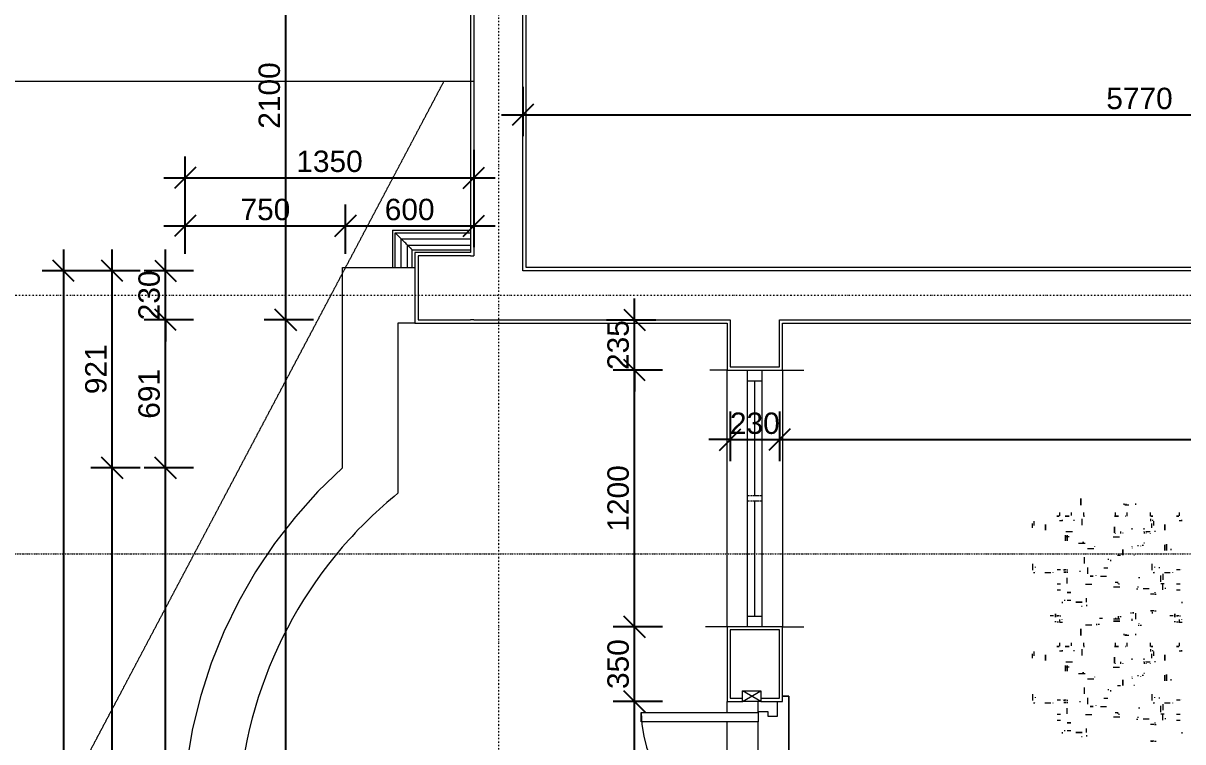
# Model space of a CAD drawing. Header units: millimetres. Extents: x -21051 to 202668, y -15646 to 13691.
# Drawn here: x 49164 to 54590, y -596 to 2766 of the extents above; entities that cross this region are included whole.
import ezdxf

# ---------------------------------------------------------------- set-up
doc = ezdxf.new("R2010")
doc.units = ezdxf.units.MM
for name, pattern in [('Centre', [14.4, 3, -2.2, 7, -2.2]), ('Dash dot', [15.875, 6.35, -4.7625, 0, -4.7625]), ('Hidden', [3, 2, -1]), ('TD_Level Line', [8, 4, -2, 0, -2])]:
    doc.linetypes.add(name, pattern=pattern)
for name, color, linetype, lineweight in [('A-ANNO-DIMS', 211, 'Continuous', 9), ('A-DETL-HDLN', 90, 'Hidden', 5), ('A-DETL-MBND', 5, 'Continuous', 5), ('A-DOOR', 31, 'Continuous', 5), ('A-DOOR-FRAM', 31, 'Continuous', 5), ('A-GLAZ', 151, 'Continuous', 5), ('A-WALL', 113, 'Continuous', 5), ('G-ANNO-SYMB', 111, 'Continuous', 9), ('G-IMPT', 8, 'Continuous', 5), ('I-FURN', 30, 'Continuous', 5), ('I-WALL', 2, 'Continuous', 5), ('S-GRID', 1, 'Continuous', 9)]:
    doc.layers.add(name, color=color, linetype=linetype, lineweight=lineweight)
doc.layers.get('0').off()
doc.layers.get('I-FURN').off()
doc.styles.add('Arial_3', font='arial.ttf', dxfattribs={"height": 100})
doc.dimstyles.new('Arial_1_0', dxfattribs={"dimscale": 304.8, "dimtxt": 102.02594, "dimasz": 0.328084, "dimexe": 0.328084, "dimexo": 0.0625, "dimgap": 0.082021, "dimtad": 1, "dimdec": 0, "dimzin": 0, "dimdsep": 46, "dimtxsty": 'Arial_3', "dimblk1": 'OBLIQUE', "dimblk2": 'OBLIQUE', "dimsah": 1, "dimcen": 0.09, "dimdle": 0.328084, "dimazin": 0, "dimtfac": 1, "dimtdec": 4, "dimtix": 1, "dimtmove": 0, "dimatfit": 3, "dimfxl": 0.492126, "dimfxlon": 1, "dimtvp": 1, "dimtolj": 1, "dimtzin": 0, "dimarcsym": 2})
doc.dimstyles.new('Arial_1_0_2', dxfattribs={"dimscale": 304.8, "dimtxt": 102.02594, "dimasz": 0.328084, "dimexe": 0.328084, "dimexo": 0.0625, "dimgap": 0.082021, "dimtad": 1, "dimdec": 0, "dimzin": 0, "dimdsep": 46, "dimtxsty": 'Arial_3', "dimblk1": 'OBLIQUE', "dimblk2": 'OBLIQUE', "dimsah": 1, "dimcen": 0.09, "dimdle": 0.328084, "dimazin": 0, "dimtfac": 1, "dimtdec": 4, "dimtix": 1, "dimtmove": 2, "dimatfit": 3, "dimfxl": 0.492126, "dimfxlon": 1, "dimtvp": 1, "dimtolj": 1, "dimtzin": 0, "dimarcsym": 2})

# ---------------------------------------------------------------- blocks, each defined once
blk = doc.blocks.new('Casement - 2L - 1200 X 1500-1125428-01_First floor')
at = {"layer": 'A-GLAZ'}
for p, q in [((-273.8, 130), (-273.8, 230)), ((926.2, 130), (926.2, 230)), ((-223.8, 35), (-273.8, 35)), ((876.2, 35), (-223.8, 35)), ((-223.8, -35), (-223.8, 35)), ((-223.8, 0), (-223.8, 15)), ((313.2, 0), (-223.8, 0)), ((876.2, -35), (876.2, 35)), ((926.2, 35), (876.2, 35)), ((-273.8, -35), (-223.8, -35)), ((-223.8, -35), (876.2, -35)), ((876.2, 0), (339.2, 0)), ((876.2, -35), (926.2, -35)), ((-273.8, -130), (-273.8, -210)), ((926.2, -130), (926.2, -230))]:
    blk.add_line(p, q, dxfattribs=at)
at = {"layer": 'A-GLAZ', "linetype": 'Centre'}
for p, q in [((313.2, 35), (313.2, -35)), ((339.2, 35), (339.2, -35))]:
    blk.add_line(p, q, dxfattribs=at)
blk = doc.blocks.new('Doors_ExtDbl_w-Glazing_Bars_1 - 1510x2410mm 2-1171549-01_First floor')
at = {"layer": 'A-DOOR'}
for p, q in [((-548.5, 531), (-504.5, 531)), ((-548.5, -16), (-548.5, 531)), ((-548.5, 531), (-504.5, 531)), ((-548.5, 531), (-548.5, -16)), ((-504.5, 531), (-504.5, -16)), ((-504.5, -16), (-504.5, 531)), ((504.5, 531), (548.5, 531)), ((504.5, -16), (504.5, 531)), ((504.5, -16), (504.5, 531)), ((548.5, 531), (504.5, 531)), ((548.5, 531), (548.5, -16)), ((548.5, 531), (548.5, -16)), ((-650, -27.5), (-600, 57.5)), ((-650, 57.5), (-600, -27.5)), ((-650, -27.5), (-650, 57.5)), ((-650, 57.5), (-600, 57.5)), ((-600, 57.5), (-600, -27.5)), ((600, -27.5), (650, 57.5)), ((600, 57.5), (650, -27.5)), ((600, -27.5), (600, 57.5)), ((600, 57.5), (650, 57.5)), ((650, 57.5), (650, -27.5)), ((-600, -27.5), (-650, -27.5)), ((-551, -16), (-548.5, -16)), ((-504.5, -16), (-548.5, -16)), ((-548.5, -16), (-504.5, -16)), ((-504.5, -16), (504.5, -16)), ((548.5, -16), (504.5, -16)), ((548.5, -16), (504.5, -16)), ((548.5, -16), (551.5, -16)), ((650, -27.5), (600, -27.5)), ((-625, -130), (-625, -160)), ((-625, -160), (-625, -130)), ((-625, -160), (625, -160)), ((625, -160), (-625, -160)), ((625, -160), (625, -130)), ((625, -130), (625, -160))]:
    blk.add_line(p, q, dxfattribs=at)
for centre, start, end in [((-548.5, -16), 360, 90), ((548.5, -16), 90, 180)]:
    blk.add_arc(centre, 547, start, end, dxfattribs=at)
at = {"layer": 'A-DOOR-FRAM'}
for p, q in [((-600, -16), (-551.5, -16)), ((-551.5, -16), (-551.5, -63)), ((551.5, -16), (600, -16)), ((551.5, -63), (551.5, -16)), ((-529.5, -105), (-600, -105)), ((-551.5, -63), (-529.5, -63)), ((-529.5, -63), (-529.5, -105)), ((529.5, -63), (551.5, -63)), ((529.5, -105), (529.5, -63)), ((600, -105), (529.5, -105))]:
    blk.add_line(p, q, dxfattribs=at)
blk = doc.blocks.new('FUR_8_Carpet - _-1171524-01_First floor')
at = {"layer": 'G-IMPT'}
for p, q in [((1151.4, -395.2), (1144, -395.2)), ((1154.8, -395.2), (1169.8, -395.2)), ((1469.4, -422.1), (1469.4, -415.9)), ((1488.9, -415.1), (1493.3, -415.1)), ((1151.4, -472), (1144, -472)), ((1146.2, -478.6), (1151, -478.6)), ((1154.8, -472), (1169.8, -472)), ((1469.4, -435.4), (1469.4, -453.2)), ((1542.8, -443.6), (1559.5, -443.6)), ((1569.9, -443.6), (1574.4, -443.6)), ((1031.7, -491), (1047.6, -491)), ((1031.7, -519.1), (1047.6, -519.1)), ((1098, -499.8), (1102.8, -499.8)), ((1106.6, -521.2), (1121.6, -521.2)), ((1111.6, -492.2), (1111.6, -494.1)), ((1111.6, -494.1), (1111.6, -519.1)), ((1111.6, -565.1), (1111.6, -540.1)), ((1116.3, -521.2), (1119.8, -521.2)), ((1121.6, -529.7), (1121.6, -534.5)), ((1121.6, -534.5), (1121.6, -559.5)), ((1176, -497.6), (1204.4, -497.6)), ((1231, -506.7), (1226.6, -506.7)), ((1234.8, -497.6), (1229.6, -497.6)), ((1313.2, -506.1), (1343.5, -506.1)), ((1314.6, -518.7), (1319, -518.7)), ((1320.9, -522.6), (1320.9, -523.6)), ((1335.1, -528.7), (1321, -528.7)), ((1474.8, -519.8), (1444, -519.8)), ((1561.7, -549.2), (1561.7, -521.8)), ((1591.1, -491), (1607, -491)), ((1591.1, -519.1), (1607, -519.1)), ((1031.7, -586), (1047.6, -586)), ((1065.3, -571.8), (1065.3, -573.5)), ((1077.3, -572.8), (1079.9, -572.8)), ((1079.9, -572.8), (1104.9, -572.8)), ((1111.6, -567.1), (1111.6, -565.1)), ((1126.1, -595.9), (1130.9, -595.9)), ((1149.1, -576.6), (1149.1, -577.6)), ((1151.6, -572.6), (1157.3, -572.6)), ((1163.3, -613.9), (1163.3, -584.5)), ((1220.4, -549.3), (1225.8, -549.3)), ((1376.4, -555.5), (1404, -555.5)), ((1381.2, -555.5), (1381.2, -556.6)), ((1426.3, -561.3), (1426.3, -559.6)), ((1462.4, -567.2), (1462.4, -596.6)), ((1497.1, -578.6), (1501.6, -578.6)), ((1561.7, -586), (1556.9, -586)), ((1565, -586), (1575.8, -586)), ((1576.4, -586), (1569.7, -586)), ((1591.1, -586), (1607, -586)), ((1624.7, -571.8), (1624.7, -573.5)), ((1636.6, -572.8), (1639.3, -572.8)), ((1639.3, -572.8), (1664.3, -572.8)), ((1708.4, -576.6), (1708.4, -577.6)), ((1711, -572.6), (1716.7, -572.6)), ((1722.7, -613.9), (1722.7, -584.5)), ((1149.1, -597), (1149.1, -601.2)), ((1357.4, -632.7), (1357.4, -626.6)), ((1367.4, -638.2), (1367.4, -633.3)), ((1479.2, -616.5), (1479.2, -646.3)), ((1708.4, -597), (1708.4, -601.2)), ((1074.1, -682.7), (1074.1, -679)), ((1074.1, -684), (1074.1, -682.7)), ((1094.6, -676.3), (1094.6, -701.3)), ((1094.6, -701.3), (1094.6, -676.3)), ((1104.6, -701.3), (1104.6, -676.3)), ((1104.6, -703.2), (1104.6, -701.3)), ((1202.7, -701.1), (1208.4, -701.1)), ((1214.5, -697.2), (1214.5, -699.2)), ((1231, -701.1), (1226.6, -701.1)), ((1244, -655.5), (1248.4, -655.5)), ((1255, -689), (1255, -687.6)), ((1255, -694.6), (1255, -696.2)), ((1324, -655.5), (1309.8, -655.5)), ((1430.6, -693.8), (1430.6, -696.2)), ((1465, -686), (1435.7, -686)), ((1169.8, -756.5), (1169.8, -758.6)), ((1197.3, -711.1), (1201.7, -711.1)), ((1200.2, -763.5), (1200.2, -756.1)), ((1200.2, -759.3), (1200.2, -757.8)), ((1309.7, -765.1), (1309.7, -756.1)), ((1344.1, -741.5), (1314.8, -741.5)), ((1333.9, -756.7), (1333.9, -758.6)), ((1507, -711.1), (1475.9, -711.1)), ((1488.6, -716.1), (1482.4, -716.1)), ((1550.3, -741.5), (1568.6, -741.5)), ((1569.4, -748.3), (1569.4, -721.4)), ((1102.5, -771.3), (1102.5, -793.5)), ((1102.5, -793.5), (1102.5, -771.3)), ((1146.2, -766), (1151, -766)), ((1154.6, -794.3), (1154.6, -799.3)), ((1154.6, -799.3), (1154.6, -813.7)), ((1164.6, -797.8), (1164.6, -783.4)), ((1164.6, -802.8), (1164.6, -797.8)), ((1190.2, -766), (1171.1, -766)), ((1200.2, -764.9), (1200.2, -766.6)), ((1200.2, -774.6), (1200.2, -781.8)), ((1255, -774.6), (1255, -781.8)), ((1489.2, -795), (1489.2, -825.5)), ((1566.4, -766), (1535.3, -766)), ((1661.8, -771.3), (1661.8, -793.5)), ((1661.8, -793.5), (1661.8, -771.3)), ((1714, -794.3), (1714, -799.3)), ((1714, -799.3), (1714, -813.7)), ((1724, -802.8), (1724, -783.4)), ((1036.5, -817), (1021.5, -817)), ((1024.3, -820.5), (1024.3, -815.9)), ((1034.3, -839.5), (1034.3, -855.1)), ((1159.8, -820.5), (1159.8, -815.9)), ((1171.6, -817), (1167.2, -817)), ((1169.8, -825.2), (1169.8, -817.8)), ((1169.8, -837.1), (1169.8, -855.1)), ((1279.2, -837.3), (1279.2, -855.1)), ((1333.9, -838.1), (1333.9, -855.1)), ((1481.7, -839.9), (1481.7, -855.1)), ((1528.9, -820.5), (1528.9, -815.9)), ((1538.9, -839.9), (1538.9, -855.1)), ((1595.9, -817), (1580.9, -817)), ((1583.7, -820.5), (1583.7, -815.9)), ((1593.7, -839.5), (1593.7, -855.1)), ((1239.9, -897.4), (1239.9, -891.1)), ((1284.6, -894.7), (1284.6, -889.2)), ((1294.6, -897.1), (1294.6, -891.1)), ((1037, -951), (1022, -951)), ((1024.8, -965.1), (1024.8, -963.5)), ((1034.8, -954.3), (1034.8, -963)), ((1040.3, -951), (1047.7, -951)), ((1213.8, -935.3), (1218.2, -935.3)), ((1224.8, -934.3), (1224.8, -939.5)), ((1224.8, -946.8), (1224.8, -944.8)), ((1239.1, -964.8), (1239.1, -993)), ((1255.8, -956.9), (1255.8, -966.4)), ((1313.2, -965.5), (1343.5, -965.5)), ((1320.9, -979.6), (1320.9, -964.2)), ((1335.6, -970.3), (1330.4, -970.3)), ((1394.8, -969.2), (1408.9, -969.2)), ((1421.7, -937.9), (1421.7, -942.9)), ((1474.8, -938.7), (1444, -938.7)), ((1596.4, -951), (1581.4, -951)), ((1584.1, -965.1), (1584.1, -963.5)), ((1594.1, -954.3), (1594.1, -963)), ((1599.7, -951), (1607.1, -951)), ((1034.8, -981.4), (1029.9, -981.4)), ((1038, -981.4), (1048.8, -981.4)), ((1048.4, -981.4), (1042.7, -981.4)), ((1064.1, -981.4), (1080, -981.4)), ((1151.4, -1004.9), (1144, -1004.9)), ((1154.8, -1004.9), (1169.8, -1004.9)), ((1159.8, -994.1), (1159.8, -995.6)), ((1258.7, -993.4), (1263.2, -993.4)), ((1469.4, -1031.8), (1469.4, -1025.6)), ((1488.9, -1024.8), (1493.3, -1024.8)), ((1594.1, -981.4), (1589.3, -981.4)), ((1597.4, -981.4), (1608.2, -981.4)), ((1607.8, -981.4), (1602.1, -981.4)), ((1623.5, -981.4), (1639.4, -981.4)), ((1151.4, -1081.7), (1144, -1081.7)), ((1154.8, -1081.7), (1169.8, -1081.7)), ((1469.4, -1045.1), (1469.4, -1062.9)), ((1542.8, -1053.2), (1559.5, -1053.2)), ((1569.9, -1053.2), (1574.4, -1053.2)), ((1031.7, -1100.7), (1047.6, -1100.7)), ((1031.7, -1128.8), (1047.6, -1128.8)), ((1098, -1109.4), (1102.8, -1109.4)), ((1106.6, -1130.9), (1121.6, -1130.9)), ((1111.6, -1101.8), (1111.6, -1103.8)), ((1111.6, -1103.8), (1111.6, -1128.8)), ((1116.3, -1130.9), (1119.8, -1130.9)), ((1121.6, -1139.4), (1121.6, -1144.2)), ((1146.2, -1088.3), (1151, -1088.3)), ((1176, -1107.3), (1204.4, -1107.3)), ((1231, -1116.4), (1226.6, -1116.4)), ((1234.8, -1107.3), (1229.6, -1107.3)), ((1313.2, -1115.7), (1343.5, -1115.7)), ((1314.6, -1128.3), (1319, -1128.3)), ((1320.9, -1132.3), (1320.9, -1133.2)), ((1335.1, -1138.3), (1321, -1138.3)), ((1474.8, -1129.4), (1444, -1129.4)), ((1561.7, -1158.8), (1561.7, -1131.5)), ((1591.1, -1100.7), (1607, -1100.7)), ((1591.1, -1128.8), (1607, -1128.8)), ((1065.3, -1181.4), (1065.3, -1183.1)), ((1077.3, -1182.5), (1079.9, -1182.5)), ((1079.9, -1182.5), (1104.9, -1182.5)), ((1111.6, -1174.8), (1111.6, -1149.8)), ((1111.6, -1176.7), (1111.6, -1174.8)), ((1121.6, -1144.2), (1121.6, -1169.2)), ((1149.1, -1186.3), (1149.1, -1187.2)), ((1151.6, -1182.3), (1157.3, -1182.3)), ((1220.4, -1159), (1225.8, -1159)), ((1376.4, -1165.2), (1404, -1165.2)), ((1381.2, -1165.2), (1381.2, -1166.2)), ((1426.3, -1171), (1426.3, -1169.3)), ((1462.4, -1176.8), (1462.4, -1206.3)), ((1497.1, -1188.3), (1501.6, -1188.3)), ((1624.7, -1181.4), (1624.7, -1183.1)), ((1636.6, -1182.5), (1639.3, -1182.5)), ((1639.3, -1182.5), (1664.3, -1182.5)), ((1708.4, -1186.3), (1708.4, -1187.2)), ((1711, -1182.3), (1716.7, -1182.3)), ((1031.7, -1195.7), (1047.6, -1195.7)), ((1126.1, -1205.6), (1130.9, -1205.6)), ((1149.1, -1206.6), (1149.1, -1210.9)), ((1163.3, -1223.6), (1163.3, -1194.2)), ((1357.4, -1242.4), (1357.4, -1236.2)), ((1367.4, -1247.9), (1367.4, -1242.9)), ((1479.2, -1226.1), (1479.2, -1256)), ((1561.7, -1195.7), (1556.9, -1195.7)), ((1565, -1195.7), (1575.8, -1195.7)), ((1576.4, -1195.7), (1569.7, -1195.7)), ((1591.1, -1195.7), (1607, -1195.7)), ((1708.4, -1206.6), (1708.4, -1210.9)), ((1722.7, -1223.6), (1722.7, -1194.2)), ((1074.1, -1292.4), (1074.1, -1288.6)), ((1074.1, -1293.7), (1074.1, -1292.4)), ((1094.6, -1285.9), (1094.6, -1310.9)), ((1094.6, -1310.9), (1094.6, -1285.9)), ((1104.6, -1310.9), (1104.6, -1285.9)), ((1244, -1265.1), (1248.4, -1265.1)), ((1255, -1298.7), (1255, -1297.3)), ((1324, -1265.1), (1309.8, -1265.1)), ((1465, -1295.6), (1435.7, -1295.6)), ((1094.6, -1316.1), (1094.6, -1310.9)), ((1094.6, -1310.9), (1094.6, -1316.1)), ((1104.6, -1312.9), (1104.6, -1310.9)), ((1197.3, -1320.7), (1201.7, -1320.7)), ((1202.7, -1310.7), (1208.4, -1310.7)), ((1214.5, -1306.8), (1214.5, -1308.9)), ((1231, -1310.7), (1226.6, -1310.7)), ((1255, -1304.2), (1255, -1305.9)), ((1344.1, -1351.2), (1314.8, -1351.2)), ((1430.6, -1303.5), (1430.6, -1305.9)), ((1507, -1320.7), (1475.9, -1320.7)), ((1488.6, -1325.8), (1482.4, -1325.8)), ((1550.3, -1351.2), (1568.6, -1351.2)), ((1569.4, -1358), (1569.4, -1331)), ((1102.5, -1380.9), (1102.5, -1403.2)), ((1102.5, -1403.2), (1102.5, -1380.9)), ((1146.2, -1375.6), (1151, -1375.6)), ((1154.6, -1403.9), (1154.6, -1408.9)), ((1154.6, -1408.9), (1154.6, -1423.4)), ((1164.6, -1407.4), (1164.6, -1393)), ((1164.6, -1412.4), (1164.6, -1407.4)), ((1169.8, -1366.2), (1169.8, -1368.3)), ((1190.2, -1375.6), (1171.1, -1375.6)), ((1200.2, -1373.2), (1200.2, -1365.7)), ((1200.2, -1369), (1200.2, -1367.5)), ((1200.2, -1374.5), (1200.2, -1376.2)), ((1200.2, -1384.2), (1200.2, -1391.4)), ((1255, -1384.2), (1255, -1391.4)), ((1309.7, -1374.8), (1309.7, -1365.7)), ((1333.9, -1366.4), (1333.9, -1368.3)), ((1489.2, -1404.6), (1489.2, -1435.2)), ((1566.4, -1375.6), (1535.3, -1375.6)), ((1661.8, -1380.9), (1661.8, -1403.2)), ((1661.8, -1403.2), (1661.8, -1380.9)), ((1714, -1403.9), (1714, -1408.9)), ((1714, -1408.9), (1714, -1423.4)), ((1724, -1412.4), (1724, -1393)), ((1036.5, -1426.7), (1021.5, -1426.7)), ((1024.3, -1430.2), (1024.3, -1425.6)), ((1034.3, -1449.2), (1034.3, -1464.8)), ((1159.8, -1430.2), (1159.8, -1425.6)), ((1171.6, -1426.7), (1167.2, -1426.7)), ((1169.8, -1434.9), (1169.8, -1427.5)), ((1169.8, -1446.7), (1169.8, -1464.8)), ((1279.2, -1447), (1279.2, -1464.8)), ((1333.9, -1447.8), (1333.9, -1464.8)), ((1481.7, -1449.6), (1481.7, -1464.8)), ((1528.9, -1430.2), (1528.9, -1425.6)), ((1538.9, -1449.6), (1538.9, -1464.8)), ((1595.9, -1426.7), (1580.9, -1426.7)), ((1583.7, -1430.2), (1583.7, -1425.6)), ((1593.7, -1449.2), (1593.7, -1464.8)), ((1239.9, -1507), (1239.9, -1500.8)), ((1284.6, -1504.4), (1284.6, -1498.9)), ((1294.6, -1506.8), (1294.6, -1500.8))]:
    blk.add_line(p, q, dxfattribs=at)
at = {"layer": 'G-IMPT', "flags": 128}
for points in [[(1020.3, -433.6), (1025.1, -433.6)], [(1579.7, -433.6), (1584.4, -433.6)], [(1489.3, -435.6), (1519.7, -435.6)], [(1559.5, -481), (1542.8, -481)], [(1022.9, -587.2), (1022.9, -588.3)], [(1452.5, -557.2), (1438.4, -557.2)], [(1556.9, -576), (1561.7, -576)], [(1576, -576), (1565, -576)], [(1582.2, -587.2), (1582.2, -588.3)], [(1094.6, -701.3), (1094.6, -706.4)], [(1299.7, -681.4), (1299.7, -654.4)], [(1190.2, -757.9), (1190.2, -759.8)], [(1299.7, -757.9), (1299.7, -759.3)], [(1559.4, -721.4), (1559.4, -748.3)], [(1102.5, -793.5), (1102.5, -798.2)], [(1190.2, -766.6), (1190.2, -764)], [(1338.2, -759.9), (1338.2, -786.9)], [(1661.8, -793.5), (1661.8, -798.2)], [(1048.6, -837.5), (1037.5, -837.5)], [(1167.9, -837.5), (1164.4, -837.5), (1159.3, -837.5), (1164.4, -837.5)], [(1289, -837.5), (1286.4, -837.5)], [(1319.3, -837.5), (1324.4, -837.5), (1338.6, -837.5), (1324.4, -837.5)], [(1478.6, -837.5), (1483.6, -837.5)], [(1568.6, -837.5), (1550.3, -837.5)], [(1607.9, -837.5), (1596.9, -837.5)], [(1496.3, -919.8), (1496.3, -888.7)], [(1055.3, -955.2), (1055.3, -950.6)], [(1055.3, -975.3), (1055.3, -990.6)], [(1214.8, -939.5), (1214.8, -934.3)], [(1310.9, -978.6), (1310.9, -974)], [(1313.2, -955.5), (1343.3, -955.5)], [(1411.7, -942.9), (1411.7, -938.3)], [(1614.6, -955.2), (1614.6, -950.6)], [(1614.6, -975.3), (1614.6, -990.6)], [(1159.3, -994.9), (1164.4, -994.9)], [(1251.7, -997.6), (1251.7, -992.2)], [(1020.3, -1043.2), (1025.1, -1043.2)], [(1489.3, -1045.2), (1519.7, -1045.2)], [(1579.7, -1043.2), (1584.4, -1043.2)], [(1559.5, -1090.7), (1542.8, -1090.7)], [(1452.5, -1166.8), (1438.4, -1166.8)], [(1556.9, -1185.7), (1561.7, -1185.7)], [(1576, -1185.7), (1565, -1185.7)], [(1022.9, -1196.9), (1022.9, -1198)], [(1582.2, -1196.9), (1582.2, -1198)], [(1299.7, -1291), (1299.7, -1264.1)], [(1559.4, -1331), (1559.4, -1358)], [(1102.5, -1403.2), (1102.5, -1407.9)], [(1190.2, -1367.6), (1190.2, -1369.5)], [(1190.2, -1376.2), (1190.2, -1373.7)], [(1299.7, -1367.6), (1299.7, -1369)], [(1338.2, -1369.6), (1338.2, -1396.5)], [(1661.8, -1403.2), (1661.8, -1407.9)], [(1048.6, -1447.2), (1037.5, -1447.2)], [(1167.9, -1447.2), (1164.4, -1447.2), (1159.3, -1447.2), (1164.4, -1447.2)], [(1289, -1447.2), (1286.4, -1447.2)], [(1319.3, -1447.2), (1324.4, -1447.2), (1338.6, -1447.2), (1324.4, -1447.2)], [(1478.6, -1447.2), (1483.6, -1447.2)], [(1568.6, -1447.2), (1550.3, -1447.2)], [(1607.9, -1447.2), (1596.9, -1447.2)], [(1496.3, -1529.5), (1496.3, -1498.4)]]:
    blk.add_lwpolyline(points, close=True, dxfattribs=at)
for points in [[(1168, -395.2), (1164.4, -395.2), (1159.3, -395.2)], [(1388.6, -595.9), (1383.4, -595.9), (1369.2, -595.9)], [(1289.9, -890.3), (1284.7, -890.3), (1270.5, -890.3)], [(1168, -1004.9), (1164.4, -1004.9), (1159.3, -1004.9)], [(1388.6, -1205.6), (1383.4, -1205.6), (1369.2, -1205.6)], [(1289.9, -1500), (1284.7, -1500), (1270.5, -1500)]]:
    blk.add_lwpolyline(points, dxfattribs=at)
blk = doc.blocks.new('_Oblique')
at = {"color": 0, "linetype": 'ByBlock', "lineweight": -2}
blk.add_line((-0.5, -0.5), (0.5, 0.5), dxfattribs=at)
blk = doc.blocks.new('*D882')
at = {"layer": 'A-ANNO-DIMS', "color": 0, "lineweight": -2, "transparency": 16777216}
for p, q in [((50391.9, -3492.7), (50391.9, 1477.3)), ((50522.8, 1377.3), (50291.9, 1377.3)), ((50522.8, -3392.7), (50291.9, -3392.7))]:
    blk.add_line(p, q, dxfattribs=at)
at = {"layer": 'Defpoints', "color": 0, "transparency": 16777216}
for p in [(50391.9, 1377.3), (50541.9, 1377.3), (50541.9, -3392.7)]:
    blk.add_point(p, dxfattribs=at)
at = {"layer": 'A-ANNO-DIMS', "color": 0, "lineweight": -2, "transparency": 16777216, "xscale": 100, "yscale": 100, "zscale": 100}
for p, rotation in [((50391.9, 1377.3), 90), ((50391.9, -3392.7), 270)]:
    blk.add_blockref('_Oblique', p, dxfattribs=dict(at, rotation=rotation))
at = {"layer": 'A-ANNO-DIMS', "color": 0, "transparency": 16777216, "insert": (50315.8, -1007.7), "char_height": 100, "width": 369.177, "attachment_point": 5, "rotation": 90, "style": 'Arial_3'}
blk.add_mtext('\\A1;4770', dxfattribs=at)
blk = doc.blocks.new('*D883')
at = {"layer": 'A-ANNO-DIMS', "color": 0, "lineweight": -2, "transparency": 16777216}
for p, q in [((50391.9, 1277.3), (50391.9, 3577.3)), ((50522.8, 3477.3), (50291.9, 3477.3)), ((50522.8, 1377.3), (50291.9, 1377.3))]:
    blk.add_line(p, q, dxfattribs=at)
at = {"layer": 'Defpoints', "color": 0, "transparency": 16777216}
for p in [(50391.9, 3477.3), (50541.9, 3477.3), (50541.9, 1377.3)]:
    blk.add_point(p, dxfattribs=at)
at = {"layer": 'A-ANNO-DIMS', "color": 0, "lineweight": -2, "transparency": 16777216, "xscale": 100, "yscale": 100, "zscale": 100}
for p, rotation in [((50391.9, 3477.3), 90), ((50391.9, 1377.3), 270)]:
    blk.add_blockref('_Oblique', p, dxfattribs=dict(at, rotation=rotation))
at = {"layer": 'A-ANNO-DIMS', "color": 0, "transparency": 16777216, "insert": (50315.8, 2427.3), "char_height": 100, "width": 369.177, "attachment_point": 5, "rotation": 90, "style": 'Arial_3'}
blk.add_mtext('\\A1;2100', dxfattribs=at)
blk = doc.blocks.new('*D952')
at = {"layer": 'A-ANNO-DIMS', "color": 0, "lineweight": -2, "transparency": 16777216}
for p, q in [((51502, 2467.9), (51502, 2236.9)), ((57272, 2467.9), (57272, 2236.9)), ((51402, 2336.9), (57372, 2336.9))]:
    blk.add_line(p, q, dxfattribs=at)
at = {"layer": 'Defpoints', "color": 0, "transparency": 16777216}
for p in [(51502, 2486.9), (57272, 2486.9), (57272, 2336.9)]:
    blk.add_point(p, dxfattribs=at)
at = {"layer": 'A-ANNO-DIMS', "color": 0, "lineweight": -2, "transparency": 16777216, "xscale": 100, "yscale": 100, "zscale": 100, "rotation": 180}
blk.add_blockref('_Oblique', (51502, 2336.9), dxfattribs=at)
at = {"layer": 'A-ANNO-DIMS', "color": 0, "lineweight": -2, "transparency": 16777216, "xscale": 100, "yscale": 100, "zscale": 100}
blk.add_blockref('_Oblique', (57272, 2336.9), dxfattribs=at)
at = {"layer": 'A-ANNO-DIMS', "color": 0, "transparency": 16777216, "insert": (54387, 2413), "char_height": 100, "width": 369.177, "attachment_point": 5, "style": 'Arial_3'}
blk.add_mtext('\\A1;5770', dxfattribs=at)
blk = doc.blocks.new('*D1033')
at = {"layer": 'A-ANNO-DIMS', "color": 0, "lineweight": -2, "transparency": 16777216}
for p, q in [((52472, 948.4), (52472, 717.4)), ((52702, 948.4), (52702, 717.4)), ((52472, 817.4), (52372, 817.4)), ((52472, 817.4), (52702, 817.4)), ((52702, 817.4), (52802, 817.4))]:
    blk.add_line(p, q, dxfattribs=at)
at = {"layer": 'Defpoints', "color": 0, "transparency": 16777216}
for p in [(52472, 967.4), (52702, 967.4), (52702, 817.4)]:
    blk.add_point(p, dxfattribs=at)
at = {"layer": 'A-ANNO-DIMS', "color": 0, "lineweight": -2, "transparency": 16777216, "xscale": 100, "yscale": 100, "zscale": 100}
blk.add_blockref('_Oblique', (52472, 817.4), dxfattribs=at)
at = {"layer": 'A-ANNO-DIMS', "color": 0, "lineweight": -2, "transparency": 16777216, "xscale": 100, "yscale": 100, "zscale": 100, "rotation": 180}
blk.add_blockref('_Oblique', (52702, 817.4), dxfattribs=at)
at = {"layer": 'A-ANNO-DIMS', "color": 0, "transparency": 16777216, "insert": (52587, 893.5), "char_height": 100, "width": 276.883, "attachment_point": 5, "style": 'Arial_3'}
blk.add_mtext('\\A1;230', dxfattribs=at)
blk = doc.blocks.new('*D1034')
at = {"layer": 'A-ANNO-DIMS', "color": 0, "lineweight": -2, "transparency": 16777216}
for p, q in [((52702, 948.4), (52702, 717.4)), ((59372, 948.4), (59372, 717.4)), ((52602, 817.4), (59472, 817.4))]:
    blk.add_line(p, q, dxfattribs=at)
at = {"layer": 'Defpoints', "color": 0, "transparency": 16777216}
for p in [(52702, 967.4), (59372, 967.4), (59372, 817.4)]:
    blk.add_point(p, dxfattribs=at)
at = {"layer": 'A-ANNO-DIMS', "color": 0, "lineweight": -2, "transparency": 16777216, "xscale": 100, "yscale": 100, "zscale": 100, "rotation": 180}
blk.add_blockref('_Oblique', (52702, 817.4), dxfattribs=at)
at = {"layer": 'A-ANNO-DIMS', "color": 0, "lineweight": -2, "transparency": 16777216, "xscale": 100, "yscale": 100, "zscale": 100}
blk.add_blockref('_Oblique', (59372, 817.4), dxfattribs=at)
at = {"layer": 'A-ANNO-DIMS', "color": 0, "transparency": 16777216, "insert": (56037, 893.5), "char_height": 100, "width": 369.177, "attachment_point": 5, "style": 'Arial_3'}
blk.add_mtext('\\A1;6670', dxfattribs=at)
blk = doc.blocks.new('*D1128')
at = {"layer": 'A-ANNO-DIMS', "color": 0, "lineweight": -2, "transparency": 16777216}
for p, q in [((52023.9, -1707.7), (52023.9, -307.7)), ((52154.9, -407.7), (51923.9, -407.7)), ((52154.9, -1607.7), (51923.9, -1607.7))]:
    blk.add_line(p, q, dxfattribs=at)
at = {"layer": 'Defpoints', "color": 0, "transparency": 16777216}
for p in [(52023.9, -407.7), (52173.9, -407.7), (52173.9, -1607.7)]:
    blk.add_point(p, dxfattribs=at)
at = {"layer": 'A-ANNO-DIMS', "color": 0, "lineweight": -2, "transparency": 16777216, "xscale": 100, "yscale": 100, "zscale": 100}
for p, rotation in [((52023.9, -407.7), 90), ((52023.9, -1607.7), 270)]:
    blk.add_blockref('_Oblique', p, dxfattribs=dict(at, rotation=rotation))
at = {"layer": 'A-ANNO-DIMS', "color": 0, "transparency": 16777216, "insert": (51947.9, -1007.7), "char_height": 100, "width": 369.177, "attachment_point": 5, "rotation": 90, "style": 'Arial_3'}
blk.add_mtext('\\A1;1200', dxfattribs=at)
blk = doc.blocks.new('*D1129')
at = {"layer": 'A-ANNO-DIMS', "color": 0, "lineweight": -2, "transparency": 16777216}
for p, q in [((52023.9, -507.7), (52023.9, 42.3)), ((52154.9, -57.7), (51923.9, -57.7)), ((52154.9, -407.7), (51923.9, -407.7))]:
    blk.add_line(p, q, dxfattribs=at)
at = {"layer": 'Defpoints', "color": 0, "transparency": 16777216}
for p in [(52023.9, -57.7), (52173.9, -57.7), (52173.9, -407.7)]:
    blk.add_point(p, dxfattribs=at)
at = {"layer": 'A-ANNO-DIMS', "color": 0, "lineweight": -2, "transparency": 16777216, "xscale": 100, "yscale": 100, "zscale": 100}
for p, rotation in [((52023.9, -57.7), 90), ((52023.9, -407.7), 270)]:
    blk.add_blockref('_Oblique', p, dxfattribs=dict(at, rotation=rotation))
at = {"layer": 'A-ANNO-DIMS', "color": 0, "transparency": 16777216, "insert": (51947.8, -232.7), "char_height": 100, "width": 276.883, "attachment_point": 5, "rotation": 90, "style": 'Arial_3'}
blk.add_mtext('\\A1;350', dxfattribs=at)
blk = doc.blocks.new('*D1130')
at = {"layer": 'A-ANNO-DIMS', "color": 0, "lineweight": -2, "transparency": 16777216}
for p, q in [((52023.9, -157.7), (52023.9, 1242.3)), ((52154.9, 1142.3), (51923.9, 1142.3)), ((52154.9, -57.7), (51923.9, -57.7))]:
    blk.add_line(p, q, dxfattribs=at)
at = {"layer": 'Defpoints', "color": 0, "transparency": 16777216}
for p in [(52023.9, 1142.3), (52173.9, 1142.3), (52173.9, -57.7)]:
    blk.add_point(p, dxfattribs=at)
at = {"layer": 'A-ANNO-DIMS', "color": 0, "lineweight": -2, "transparency": 16777216, "xscale": 100, "yscale": 100, "zscale": 100}
for p, rotation in [((52023.9, 1142.3), 90), ((52023.9, -57.7), 270)]:
    blk.add_blockref('_Oblique', p, dxfattribs=dict(at, rotation=rotation))
at = {"layer": 'A-ANNO-DIMS', "color": 0, "transparency": 16777216, "insert": (51947.9, 542.3), "char_height": 100, "width": 369.177, "attachment_point": 5, "rotation": 90, "style": 'Arial_3'}
blk.add_mtext('\\A1;1200', dxfattribs=at)
blk = doc.blocks.new('*D1131')
at = {"layer": 'A-ANNO-DIMS', "color": 0, "lineweight": -2, "transparency": 16777216}
for p, q in [((52023.9, 1377.3), (52023.9, 1477.3)), ((51893, 1377.3), (52123.9, 1377.3)), ((52023.9, 1142.3), (52023.9, 1377.3)), ((52154.9, 1142.3), (51923.9, 1142.3)), ((52023.9, 1142.3), (52023.9, 1042.3))]:
    blk.add_line(p, q, dxfattribs=at)
at = {"layer": 'Defpoints', "color": 0, "transparency": 16777216}
for p in [(51873.9, 1377.3), (52023.9, 1377.3), (52173.9, 1142.3)]:
    blk.add_point(p, dxfattribs=at)
at = {"layer": 'A-ANNO-DIMS', "color": 0, "lineweight": -2, "transparency": 16777216, "xscale": 100, "yscale": 100, "zscale": 100}
for p, rotation in [((52023.9, 1377.3), 270), ((52023.9, 1142.3), 90)]:
    blk.add_blockref('_Oblique', p, dxfattribs=dict(at, rotation=rotation))
at = {"layer": 'A-ANNO-DIMS', "color": 0, "transparency": 16777216, "insert": (51947.8, 1259.8), "char_height": 100, "width": 276.883, "attachment_point": 5, "rotation": 90, "style": 'Arial_3'}
blk.add_mtext('\\A1;235', dxfattribs=at)
blk = doc.blocks.new('*D1139')
at = {"layer": 'A-ANNO-DIMS', "color": 0, "lineweight": -2, "transparency": 16777216}
for p, q in [((49829.5, -2801.4), (49829.5, 786)), ((49960.5, 686), (49729.5, 686)), ((49960.5, -2701.4), (49729.5, -2701.4))]:
    blk.add_line(p, q, dxfattribs=at)
at = {"layer": 'Defpoints', "color": 0, "transparency": 16777216}
for p in [(49829.5, 686), (49979.5, 686), (49979.5, -2701.4)]:
    blk.add_point(p, dxfattribs=at)
at = {"layer": 'A-ANNO-DIMS', "color": 0, "lineweight": -2, "transparency": 16777216, "xscale": 100, "yscale": 100, "zscale": 100}
for p, rotation in [((49829.5, 686), 90), ((49829.5, -2701.4), 270)]:
    blk.add_blockref('_Oblique', p, dxfattribs=dict(at, rotation=rotation))
at = {"layer": 'A-ANNO-DIMS', "color": 0, "transparency": 16777216, "insert": (49753.4, -1007.7), "char_height": 100, "width": 369.177, "attachment_point": 5, "rotation": 90, "style": 'Arial_3'}
blk.add_mtext('\\A1;3387', dxfattribs=at)
blk = doc.blocks.new('*D1140')
at = {"layer": 'A-ANNO-DIMS', "color": 0, "lineweight": -2, "transparency": 16777216}
for p, q in [((49829.5, 586), (49829.5, 1477.3)), ((49960.5, 1377.3), (49729.5, 1377.3)), ((49960.5, 686), (49729.5, 686))]:
    blk.add_line(p, q, dxfattribs=at)
at = {"layer": 'Defpoints', "color": 0, "transparency": 16777216}
for p in [(49829.5, 1377.3), (49979.5, 1377.3), (49979.5, 686)]:
    blk.add_point(p, dxfattribs=at)
at = {"layer": 'A-ANNO-DIMS', "color": 0, "lineweight": -2, "transparency": 16777216, "xscale": 100, "yscale": 100, "zscale": 100}
for p, rotation in [((49829.5, 1377.3), 90), ((49829.5, 686), 270)]:
    blk.add_blockref('_Oblique', p, dxfattribs=dict(at, rotation=rotation))
at = {"layer": 'A-ANNO-DIMS', "color": 0, "transparency": 16777216, "insert": (49753.4, 1031.7), "char_height": 100, "width": 276.883, "attachment_point": 5, "rotation": 90, "style": 'Arial_3'}
blk.add_mtext('\\A1;691', dxfattribs=at)
blk = doc.blocks.new('*D1141')
at = {"layer": 'A-ANNO-DIMS', "color": 0, "lineweight": -2, "transparency": 16777216}
for p, q in [((49829.5, 1607.3), (49829.5, 1707.3)), ((49960.5, 1607.3), (49729.5, 1607.3)), ((49829.5, 1377.3), (49829.5, 1607.3)), ((49960.5, 1377.3), (49729.5, 1377.3)), ((49829.5, 1377.3), (49829.5, 1277.3))]:
    blk.add_line(p, q, dxfattribs=at)
at = {"layer": 'Defpoints', "color": 0, "transparency": 16777216}
for p in [(49829.5, 1607.3), (49979.5, 1607.3), (49979.5, 1377.3)]:
    blk.add_point(p, dxfattribs=at)
at = {"layer": 'A-ANNO-DIMS', "color": 0, "lineweight": -2, "transparency": 16777216, "xscale": 100, "yscale": 100, "zscale": 100}
for p, rotation in [((49829.5, 1607.3), 270), ((49829.5, 1377.3), 90)]:
    blk.add_blockref('_Oblique', p, dxfattribs=dict(at, rotation=rotation))
at = {"layer": 'A-ANNO-DIMS', "color": 0, "transparency": 16777216, "insert": (49753.4, 1492.3), "char_height": 100, "width": 276.883, "attachment_point": 5, "rotation": 90, "style": 'Arial_3'}
blk.add_mtext('\\A1;230', dxfattribs=at)
blk = doc.blocks.new('*D1143')
at = {"layer": 'A-ANNO-DIMS', "color": 0, "lineweight": -2, "transparency": 16777216}
for p, q in [((49580.4, -2801.4), (49580.4, 786)), ((49711.3, 686), (49480.4, 686)), ((49711.3, -2701.4), (49480.4, -2701.4))]:
    blk.add_line(p, q, dxfattribs=at)
at = {"layer": 'Defpoints', "color": 0, "transparency": 16777216}
for p in [(49580.4, 686), (49730.4, 686), (49730.4, -2701.4)]:
    blk.add_point(p, dxfattribs=at)
at = {"layer": 'A-ANNO-DIMS', "color": 0, "lineweight": -2, "transparency": 16777216, "xscale": 100, "yscale": 100, "zscale": 100}
for p, rotation in [((49580.4, 686), 90), ((49580.4, -2701.4), 270)]:
    blk.add_blockref('_Oblique', p, dxfattribs=dict(at, rotation=rotation))
at = {"layer": 'A-ANNO-DIMS', "color": 0, "transparency": 16777216, "insert": (49504.3, -1007.7), "char_height": 100, "width": 369.177, "attachment_point": 5, "rotation": 90, "style": 'Arial_3'}
blk.add_mtext('\\A1;3387', dxfattribs=at)
blk = doc.blocks.new('*D1144')
at = {"layer": 'A-ANNO-DIMS', "color": 0, "lineweight": -2, "transparency": 16777216}
for p, q in [((49580.4, 586), (49580.4, 1707.3)), ((49711.3, 1607.3), (49480.4, 1607.3)), ((49711.3, 686), (49480.4, 686))]:
    blk.add_line(p, q, dxfattribs=at)
at = {"layer": 'Defpoints', "color": 0, "transparency": 16777216}
for p in [(49580.4, 1607.3), (49730.4, 1607.3), (49730.4, 686)]:
    blk.add_point(p, dxfattribs=at)
at = {"layer": 'A-ANNO-DIMS', "color": 0, "lineweight": -2, "transparency": 16777216, "xscale": 100, "yscale": 100, "zscale": 100}
for p, rotation in [((49580.4, 1607.3), 90), ((49580.4, 686), 270)]:
    blk.add_blockref('_Oblique', p, dxfattribs=dict(at, rotation=rotation))
at = {"layer": 'A-ANNO-DIMS', "color": 0, "transparency": 16777216, "insert": (49504.3, 1146.7), "char_height": 100, "width": 276.883, "attachment_point": 5, "rotation": 90, "style": 'Arial_3'}
blk.add_mtext('\\A1;921', dxfattribs=at)
blk = doc.blocks.new('*D1145')
at = {"layer": 'A-ANNO-DIMS', "color": 0, "lineweight": -2, "transparency": 16777216}
for p, q in [((49351.7, 1707.3), (49351.7, -3722.7)), ((49482.6, 1607.3), (49251.7, 1607.3)), ((49482.6, -3622.7), (49251.7, -3622.7))]:
    blk.add_line(p, q, dxfattribs=at)
at = {"layer": 'Defpoints', "color": 0, "transparency": 16777216}
for p in [(49501.7, 1607.3), (49351.7, -3622.7), (49501.7, -3622.7)]:
    blk.add_point(p, dxfattribs=at)
at = {"layer": 'A-ANNO-DIMS', "color": 0, "lineweight": -2, "transparency": 16777216, "xscale": 100, "yscale": 100, "zscale": 100}
for p, rotation in [((49351.7, 1607.3), 90), ((49351.7, -3622.7), 270)]:
    blk.add_blockref('_Oblique', p, dxfattribs=dict(at, rotation=rotation))
at = {"layer": 'A-ANNO-DIMS', "color": 0, "transparency": 16777216, "insert": (49275.6, -1007.7), "char_height": 100, "width": 369.177, "attachment_point": 5, "rotation": 90, "style": 'Arial_3'}
blk.add_mtext('\\A1;5230', dxfattribs=at)
blk = doc.blocks.new('*D1146')
at = {"layer": 'A-ANNO-DIMS', "color": 0, "lineweight": -2, "transparency": 16777216}
for p, q in [((49922, 1686.5), (49922, 1917.4)), ((50672, 1686.5), (50672, 1917.4)), ((49822, 1817.4), (50772, 1817.4))]:
    blk.add_line(p, q, dxfattribs=at)
at = {"layer": 'Defpoints', "color": 0, "transparency": 16777216}
for p in [(50672, 1817.4), (49922, 1667.4), (50672, 1667.4)]:
    blk.add_point(p, dxfattribs=at)
at = {"layer": 'A-ANNO-DIMS', "color": 0, "lineweight": -2, "transparency": 16777216, "xscale": 100, "yscale": 100, "zscale": 100, "rotation": 180}
blk.add_blockref('_Oblique', (49922, 1817.4), dxfattribs=at)
at = {"layer": 'A-ANNO-DIMS', "color": 0, "lineweight": -2, "transparency": 16777216, "xscale": 100, "yscale": 100, "zscale": 100}
blk.add_blockref('_Oblique', (50672, 1817.4), dxfattribs=at)
at = {"layer": 'A-ANNO-DIMS', "color": 0, "transparency": 16777216, "insert": (50297, 1893.5), "char_height": 100, "width": 276.883, "attachment_point": 5, "style": 'Arial_3'}
blk.add_mtext('\\A1;750', dxfattribs=at)
blk = doc.blocks.new('*D1147')
at = {"layer": 'A-ANNO-DIMS', "color": 0, "lineweight": -2, "transparency": 16777216}
for p, q in [((50672, 1686.5), (50672, 1917.4)), ((51272, 1948.4), (51272, 1717.4)), ((50572, 1817.4), (51372, 1817.4))]:
    blk.add_line(p, q, dxfattribs=at)
at = {"layer": 'Defpoints', "color": 0, "transparency": 16777216}
for p in [(51272, 1967.4), (51272, 1817.4), (50672, 1667.4)]:
    blk.add_point(p, dxfattribs=at)
at = {"layer": 'A-ANNO-DIMS', "color": 0, "lineweight": -2, "transparency": 16777216, "xscale": 100, "yscale": 100, "zscale": 100, "rotation": 180}
blk.add_blockref('_Oblique', (50672, 1817.4), dxfattribs=at)
at = {"layer": 'A-ANNO-DIMS', "color": 0, "lineweight": -2, "transparency": 16777216, "xscale": 100, "yscale": 100, "zscale": 100}
blk.add_blockref('_Oblique', (51272, 1817.4), dxfattribs=at)
at = {"layer": 'A-ANNO-DIMS', "color": 0, "transparency": 16777216, "insert": (50972, 1893.5), "char_height": 100, "width": 276.883, "attachment_point": 5, "style": 'Arial_3'}
blk.add_mtext('\\A1;600', dxfattribs=at)
blk = doc.blocks.new('*D1148')
at = {"layer": 'A-ANNO-DIMS', "color": 0, "lineweight": -2, "transparency": 16777216}
for p, q in [((51272, 2173.6), (51272, 1942.7)), ((49922, 1911.7), (49922, 2142.7)), ((49822, 2042.7), (51372, 2042.7))]:
    blk.add_line(p, q, dxfattribs=at)
at = {"layer": 'Defpoints', "color": 0, "transparency": 16777216}
for p in [(51272, 2192.7), (51272, 2042.7), (49922, 1892.7)]:
    blk.add_point(p, dxfattribs=at)
at = {"layer": 'A-ANNO-DIMS', "color": 0, "lineweight": -2, "transparency": 16777216, "xscale": 100, "yscale": 100, "zscale": 100, "rotation": 180}
blk.add_blockref('_Oblique', (49922, 2042.7), dxfattribs=at)
at = {"layer": 'A-ANNO-DIMS', "color": 0, "lineweight": -2, "transparency": 16777216, "xscale": 100, "yscale": 100, "zscale": 100}
blk.add_blockref('_Oblique', (51272, 2042.7), dxfattribs=at)
at = {"layer": 'A-ANNO-DIMS', "color": 0, "transparency": 16777216, "insert": (50597, 2118.8), "char_height": 100, "width": 369.177, "attachment_point": 5, "style": 'Arial_3'}
blk.add_mtext('\\A1;1350', dxfattribs=at)

msp = doc.modelspace()

# ---------------------------------------------------------------- linework, layer by layer
at = {"layer": 'A-DETL-HDLN'}
for p, q in [((47432.2, -4507.7), (51131.8, 2492.3)), ((51272, 2492.3), (47872, 2492.3))]:
    msp.add_line(p, q, dxfattribs=at)
at = {"layer": 'A-DETL-MBND'}
for p, q in [((50657, 1622.3), (50997, 1622.3)), ((50657, 686), (50657, 1622.3)), ((50997, 1362.3), (50917, 1362.3)), ((50917, 1362.3), (50917, 566.7))]:
    msp.add_line(p, q, dxfattribs=at)
at = {"layer": 'A-DETL-MBND', "flags": 128}
msp.add_lwpolyline([(50657, 686), (50543.1, 575.2), (50437.2, 456.8), (50339.8, 331.2), (50251.3, 199.3), (50172.2, 61.5), (50102.9, -81.5), (50043.6, -228.9), (49994.8, -380.1), (49956.5, -534.4), (49929.1, -690.9)], dxfattribs=at)
at = {"layer": 'A-DETL-MBND'}
for start, end in [(129.0556, 139.3159), (139.3159, 230.9444)]:
    msp.add_arc((52194.4, -1007.7), 2027.4, start, end, dxfattribs=at)
at = {"layer": 'A-WALL', "lineweight": 18}
for p, q in [((51272, 3462.3), (51272, 1677.3)), ((51502, 1607.3), (51502, 3462.3)), ((50997, 1692.3), (50997, 1362.3)), ((51257, 1692.3), (50997, 1692.3)), ((51012, 1677.3), (51012, 1377.3)), ((51257, 1677.3), (51012, 1677.3)), ((51257, 1677.3), (51272, 1677.3)), ((59787, 1607.3), (51502, 1607.3)), ((50997, 1362.3), (51257, 1362.3)), ((51012, 1377.3), (51257, 1377.3)), ((51272, 1377.3), (51257, 1377.3)), ((51272, 1377.3), (52472, 1377.3)), ((52472, 1377.3), (52472, 1157.3)), ((52702, 1377.3), (59372, 1377.3)), ((52702, 1157.3), (52702, 1377.3)), ((52472, 1157.3), (52702, 1157.3)), ((52472, -72.7), (52472, -392.7)), ((52702, -72.7), (52472, -72.7)), ((52702, -392.7), (52702, -72.7)), ((52472, -392.7), (52529.5, -392.7)), ((52614.5, -392.7), (52702, -392.7))]:
    msp.add_line(p, q, dxfattribs=at)
at = {"layer": 'A-WALL'}
for p, q in [((50892, 1797.3), (50892, 1622.3)), ((50892, 1797.3), (51257, 1797.3)), ((50904.5, 1622.3), (50904.5, 1784.8)), ((50904.5, 1784.8), (51257, 1784.8)), ((50932.9, 1622.3), (50932.9, 1756.5)), ((50932.9, 1756.5), (51257, 1756.5)), ((50962, 1622.3), (50962, 1727.3)), ((50962, 1727.3), (51257, 1727.3)), ((50984.5, 1622.3), (50984.5, 1704.8)), ((50984.5, 1704.8), (51257, 1704.8))]:
    msp.add_line(p, q, dxfattribs=at)
msp.add_open_spline([(50932.9, 1756.5), (50931.5, 1757.9), (50928.1, 1761.3), (50921.4, 1767.9), (50913.5, 1775.9), (50907.6, 1781.7), (50904.5, 1784.8)], degree=3, dxfattribs=at)
for points, knots in [([(50962, 1727.3), (50959, 1730.3), (50953.3, 1736), (50947, 1742.3), (50942.6, 1746.7), (50938.8, 1750.5), (50935.1, 1754.3), (50933.4, 1755.9), (50932.9, 1756.5)], [0, 0, 0, 0, 0.2, 0.4, 0.5, 0.6, 0.8, 1, 1, 1, 1]), ([(50984.5, 1704.8), (50984.5, 1704.8), (50984.1, 1705.2), (50982.9, 1706.5), (50981.5, 1707.8), (50980.2, 1709.1), (50978.9, 1710.4), (50977.6, 1711.7), (50975.7, 1713.6), (50973.7, 1715.6), (50972, 1717.4), (50970.2, 1719.2), (50966.9, 1722.4), (50964, 1725.3), (50962, 1727.3)], [0, 0, 0, 0, 0.166667, 0.25, 0.333333, 0.416667, 0.458333, 0.5, 0.583333, 0.666667, 0.708333, 0.75, 0.833333, 1, 1, 1, 1])]:
    msp.add_open_spline(points, degree=3, knots=knots, dxfattribs=at)
at = {"layer": 'G-ANNO-SYMB', "linetype": 'TD_Level Line', "lineweight": 18}
msp.add_line((44938.2, 283), (74727.3, 283), dxfattribs=at)
at = {"layer": 'I-WALL', "lineweight": 18}
for p, q in [((51257, 3477.3), (51257, 1692.3)), ((51517, 1622.3), (51517, 3477.3)), ((59802, 1622.3), (51517, 1622.3)), ((51257, 1362.3), (52457, 1362.3)), ((52457, 1362.3), (52457, 1142.3)), ((52717, 1362.3), (59357, 1362.3)), ((52717, 1142.3), (52717, 1362.3)), ((52457, 1142.3), (52717, 1142.3)), ((52457, -57.7), (52457, -407.7)), ((52717, -57.7), (52457, -57.7)), ((52717, -407.7), (52717, -57.7)), ((52457, -407.7), (52529.5, -407.7)), ((52614.5, -407.7), (52717, -407.7))]:
    msp.add_line(p, q, dxfattribs=at)
at = {"layer": 'I-WALL'}
for p, q in [((52457, -57.6), (52457, 1142.3)), ((52717, 1142.3), (52717, -57.7)), ((52457, -459.2), (52457, -407.7)), ((52457, -1512.2), (52457, -503.2))]:
    msp.add_line(p, q, dxfattribs=at)
at = {"layer": 'S-GRID', "linetype": 'Dash dot', "lineweight": 18}
for p, q in [((51387, 9294.4), (51387, -11707.8)), ((71865.6, 1492.3), (47999.8, 1492.3))]:
    msp.add_line(p, q, dxfattribs=at)

# ---------------------------------------------------------------- block references
at = {"layer": 'A-DOOR', "rotation": 90.00000000000006}
msp.add_blockref('Doors_ExtDbl_w-Glazing_Bars_1 - 1510x2410mm 2-1171549-01_First floor', (52587, -1007.7), dxfattribs=at)
at = {"layer": 'A-GLAZ', "rotation": 270.0000000000001}
msp.add_blockref('Casement - 2L - 1200 X 1500-1125428-01_First floor', (52587, 868.5), dxfattribs=at)
at = {"layer": 'I-FURN', "color": 10, "rotation": 180}
msp.add_blockref('FUR_8_Carpet - _-1171524-01_First floor', (55608.4, -987.7), dxfattribs=at)

# ---------------------------------------------------------------- dimensions: what is measured, and where the dimension line sits
at = {"layer": 'A-ANNO-DIMS'}
for base, p1, p2, dimstyle, override, picture, middle in [((50391.9, 3477.3), (50541.9, 1377.3), (50541.9, 3477.3), 'Arial_1_0', {"dimpost": '<>', "dimfxl": 2100}, '*D883', (50315.8, 2427.3)), ((49351.7, -3622.7), (49501.7, 1607.3), (49501.7, -3622.7), 'Arial_1_0_2', {"dimpost": '<>', "dimfxl": 5230}, '*D1145', (49275.6, -1007.7)), ((49580.4, 1607.3), (49730.4, 686), (49730.4, 1607.3), 'Arial_1_0_2', {"dimpost": '<>', "dimfxl": 921.291719}, '*D1144', (49504.3, 1146.7)), ((49829.5, 1607.3), (49979.5, 1377.3), (49979.5, 1607.3), 'Arial_1_0_2', {"dimpost": '<>', "dimfxl": 230}, '*D1141', (49753.4, 1492.3)), ((49829.5, 1377.3), (49979.5, 686), (49979.5, 1377.3), 'Arial_1_0_2', {"dimpost": '<>', "dimfxl": 691.291719}, '*D1140', (49753.4, 1031.7)), ((50391.9, 1377.3), (50541.9, -3392.7), (50541.9, 1377.3), 'Arial_1_0', {"dimpost": '<>', "dimfxl": 4770}, '*D882', (50315.8, -1007.7)), ((52023.9, 1377.3), (52173.9, 1142.3), (51873.9, 1377.3), 'Arial_1_0', {"dimpost": '<>', "dimfxl": 381.08398}, '*D1131', (51947.8, 1259.8)), ((52023.9, 1142.3), (52173.9, -57.7), (52173.9, 1142.3), 'Arial_1_0', {"dimpost": '<>', "dimfxl": 1200}, '*D1130', (51947.9, 542.3)), ((49580.4, 686), (49730.4, -2701.4), (49730.4, 686), 'Arial_1_0_2', {"dimpost": '<>', "dimfxl": 3387.416562}, '*D1143', (49504.3, -1007.7)), ((49829.5, 686), (49979.5, -2701.4), (49979.5, 686), 'Arial_1_0_2', {"dimpost": '<>', "dimfxl": 3387.416562}, '*D1139', (49753.4, -1007.7)), ((52023.9, -57.7), (52173.9, -407.7), (52173.9, -57.7), 'Arial_1_0', {"dimpost": '<>', "dimfxl": 350}, '*D1129', (51947.8, -232.7)), ((52023.9, -407.7), (52173.9, -1607.7), (52173.9, -407.7), 'Arial_1_0', {"dimpost": '<>', "dimfxl": 1200}, '*D1128', (51947.9, -1007.7))]:
    dim = msp.add_linear_dim(base=base, p1=p1, p2=p2, angle=90, dimstyle=dimstyle, override=override, dxfattribs=at)
    dim.commit()
    dim.dimension.update_dxf_attribs({"geometry": picture, "text_midpoint": middle})
for base, p1, p2, dimstyle, override, picture, middle in [((57272, 2336.9), (51502, 2486.9), (57272, 2486.9), 'Arial_1_0', {"dimpost": '<>', "dimfxl": 5770}, '*D952', (54387, 2413)), ((51272, 2042.7), (49922, 1892.7), (51272, 2192.7), 'Arial_1_0_2', {"dimpost": '<>', "dimfxl": 1382.931669}, '*D1148', (50597, 2118.8)), ((50672, 1817.4), (49922, 1667.4), (50672, 1667.4), 'Arial_1_0_2', {"dimpost": '<>', "dimfxl": 750}, '*D1146', (50297, 1893.5)), ((51272, 1817.4), (50672, 1667.4), (51272, 1967.4), 'Arial_1_0_2', {"dimpost": '<>', "dimfxl": 670.820393}, '*D1147', (50972, 1893.5)), ((52702, 817.4), (52472, 967.4), (52702, 967.4), 'Arial_1_0', {"dimpost": '<>', "dimfxl": 230}, '*D1033', (52587, 893.5)), ((59372, 817.4), (52702, 967.4), (59372, 967.4), 'Arial_1_0', {"dimpost": '<>', "dimfxl": 6670}, '*D1034', (56037, 893.5))]:
    dim = msp.add_linear_dim(base=base, p1=p1, p2=p2, dimstyle=dimstyle, override=override, dxfattribs=at)
    dim.commit()
    dim.dimension.update_dxf_attribs({"geometry": picture, "text_midpoint": middle})

doc.saveas('drawing.dxf')
